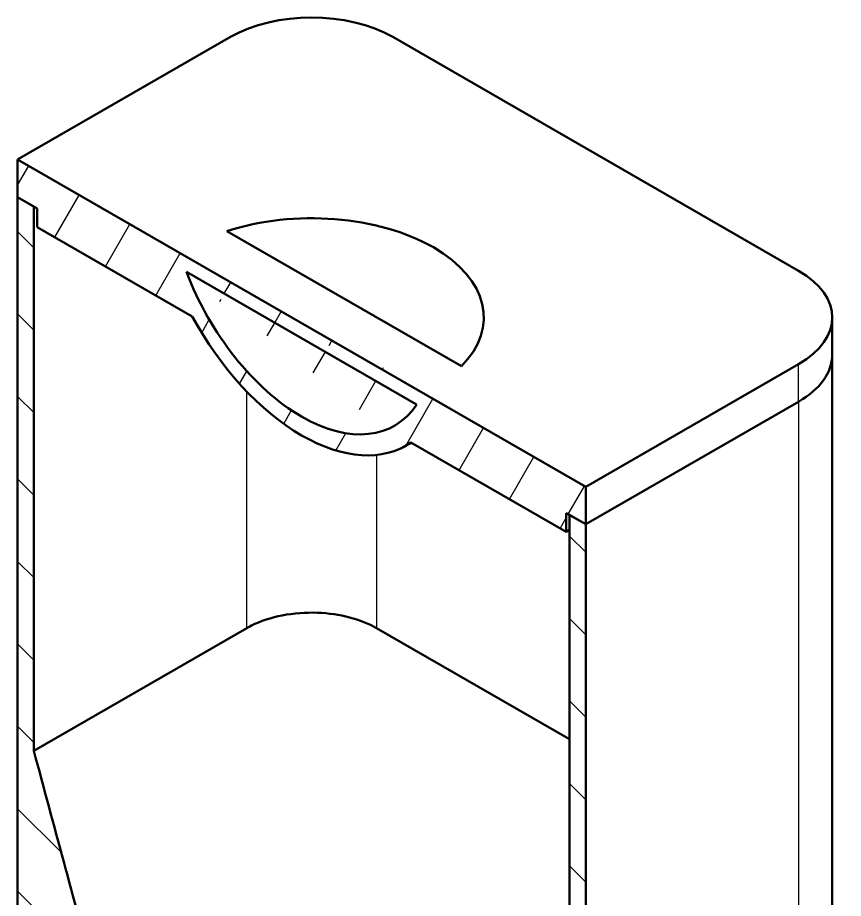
# Model space of a CAD drawing. Header units: inches. Extents: x 0.5 to 16.8, y 0.4 to 9.6.
# Drawn here: x 14.242 to 16.013, y 2.89 to 4.778 of the extents above; entities that cross this region are included whole.
import ezdxf

# ---------------------------------------------------------------- set-up
doc = ezdxf.new("R2010")
doc.units = ezdxf.units.IN
doc.header["$LTSCALE"] = 0.75
doc.header["$MEASUREMENT"] = 0
for name, color, linetype, lineweight in [('Hatching', 7, 'Continuous', 25), ('Visible', 7, 'Continuous', 50), ('Visible Narrow', 7, 'Continuous', 25)]:
    doc.layers.add(name, color=color, linetype=linetype, lineweight=lineweight)

msp = doc.modelspace()

# ---------------------------------------------------------------- hatches: boundary and pattern name
at = {"layer": 'Hatching'}
h = msp.add_hatch(dxfattribs=at)
h.set_pattern_fill('ANSI31', color=256, angle=15, style=0)
edge = h.paths.add_edge_path(flags=0)
edge.add_line((15.4186, 3.7157), (15.4256, 3.7117))
edge.add_line((15.4256, 3.7117), (15.4536, 3.6956))
edge.add_line((15.4536, 3.6956), (15.4604, 3.6916))
edge.add_line((15.4604, 3.6916), (15.4604, 3.7721))
edge.add_line((15.4604, 3.7721), (14.2424, 4.4735))
edge.add_line((14.2424, 4.4735), (14.2424, 4.393))
edge.add_line((14.2424, 4.393), (14.2772, 4.373))
edge.add_line((14.2772, 4.373), (14.2842, 4.3689))
edge.add_line((14.2842, 4.3689), (14.2842, 4.3287))
edge.add_line((14.2842, 4.3287), (14.617, 4.1371))
edge.add_ellipse((14.8514, 4.2485), major_axis=(0.2236, -0.3883), ratio=0.578093, start_angle=267.3918, end_angle=357.2531)
edge.add_ellipse((14.8514, 4.2485), major_axis=(0.2236, -0.3883), ratio=0.578093, start_angle=357.2531, end_angle=362.8298)
edge.add_line((15.0858, 3.8671), (15.4186, 3.6754))
edge.add_line((15.4186, 3.6754), (15.4186, 3.7157))
edge = h.paths.add_edge_path(flags=0)
edge.add_line((14.6048, 4.2326), (15.098, 3.9486))
edge.add_ellipse((14.8514, 4.2485), major_axis=(0.199, -0.3455), ratio=0.578093, start_angle=-3.0872, end_angle=16.133, ccw=False)
edge.add_ellipse((14.8514, 4.2485), major_axis=(-0.199, 0.3455), ratio=0.578093, start_angle=74.0886, end_angle=176.9128, ccw=False)
h = msp.add_hatch(dxfattribs=at)
h.set_pattern_fill('ANSI31', color=256, angle=90, style=0)
edge = h.paths.add_edge_path(flags=0)
edge.add_line((14.747, 2.2395), (14.747, 2.2807))
edge.add_spline(control_points=[(14.747, 2.2807), (14.6812, 2.3356), (14.6181, 2.4028), (14.487, 2.5747), (14.4362, 2.6677), (14.4055, 2.73)], knot_values=[-3.762023, -3.762023, -3.762023, -3.762023, -2.124107, -2.124107, 0, 0, 0, 0], degree=3, periodic=0)
edge.add_spline(control_points=[(14.4055, 2.73), (14.3846, 2.8074), (14.3617, 2.8922), (14.3203, 3.0462), (14.298, 3.129), (14.2772, 3.2062)], knot_values=[-5.113473, -5.113473, -5.113473, -5.113473, -2.591407, -2.591407, 0, 0, 0, 0], degree=3, periodic=0)
edge.add_line((14.2772, 3.2062), (14.2772, 4.373))
edge.add_line((14.2772, 4.373), (14.2424, 4.393))
edge.add_line((14.2424, 4.393), (14.2424, 2.7836))
edge.add_line((14.2424, 2.7836), (14.3844, 2.7019))
edge.add_line((14.3844, 2.7019), (14.389, 2.6993))
edge.add_spline(control_points=[(14.389, 2.6993), (14.4187, 2.6411), (14.4519, 2.5842), (14.5242, 2.4765), (14.5627, 2.4261), (14.6492, 2.3273), (14.6974, 2.2801), (14.747, 2.2395)], knot_values=[-6.169099, -6.169099, -6.169099, -6.169099, -4.187778, -4.187778, -2.226107, -2.226107, -0.040789, -0.040789, -0.040789, -0.040789], degree=3, periodic=0)
edge = h.paths.add_edge_path(flags=0)
edge.add_line((14.9558, 2.1605), (14.9558, 2.1193))
edge.add_spline(control_points=[(14.9558, 2.1193), (15.0244, 2.0964), (15.0903, 2.0892), (15.1939, 2.1026), (15.2299, 2.1156), (15.2589, 2.1306)], knot_values=[-3.880675, -3.880675, -3.880675, -3.880675, -2.188691, -2.188691, -0.956647, -0.956647, -0.956647, -0.956647], degree=3, periodic=0)
edge.add_spline(control_points=[(15.2589, 2.1306), (15.2814, 2.1423), (15.2997, 2.1552), (15.3139, 2.1666)], knot_values=[-0.956647, -0.956647, -0.956647, -0.956647, 0, 0, 0, 0], degree=3, periodic=0)
edge.add_line((15.3139, 2.1666), (15.3185, 2.164))
edge.add_line((15.3185, 2.164), (15.322, 2.162))
edge.add_line((15.322, 2.162), (15.4604, 2.0823))
edge.add_line((15.4604, 2.0823), (15.4604, 3.6916))
edge.add_line((15.4604, 3.6916), (15.4536, 3.6956))
edge.add_line((15.4536, 3.6956), (15.4256, 3.7117))
edge.add_line((15.4256, 3.7117), (15.4256, 2.5449))
edge.add_spline(control_points=[(15.4256, 2.5449), (15.4048, 2.4916), (15.3826, 2.4344), (15.3411, 2.3281), (15.3183, 2.2698), (15.2973, 2.2164)], knot_values=[-5.272726, -5.272726, -5.272726, -5.272726, -2.601935, -2.601935, 0, 0, 0, 0], degree=3, periodic=0)
edge.add_spline(control_points=[(15.2973, 2.2164), (15.278, 2.1994), (15.2569, 2.1849), (15.2342, 2.1733)], knot_values=[-5.96699, -5.96699, -5.96699, -5.96699, -4.633215, -4.633215, -4.633215, -4.633215], degree=3, periodic=0)
edge.add_spline(control_points=[(15.2342, 2.1733), (15.2258, 2.169), (15.2172, 2.165), (15.1762, 2.1486), (15.1416, 2.1411), (15.0579, 2.1371), (15.0077, 2.144), (14.9558, 2.1605)], knot_values=[-4.633215, -4.633215, -4.633215, -4.633215, -4.137497, -4.137497, -2.33227, -2.33227, -0.040583, -0.040583, -0.040583, -0.040583], degree=3, periodic=0)

# ---------------------------------------------------------------- linework, layer by layer
at = {"layer": 'Visible', "extrusion": (0, 0.817547, 0.575862)}
for p, q in [((14.6989, 4.7363, 0.7386), (14.2424, 4.4735, 1.1117)), ((15.9168, 4.2353, 1.4498), (15.0468, 4.7363, 0.7386)), ((15.4604, 3.7721, 2.1074), (14.2424, 4.4735, 1.1117)), ((14.2424, 4.4735, 1.1117), (14.2424, 4.393, 1.055)), ((14.2772, 4.373, 1.0835), (14.2424, 4.393, 1.055)), ((14.2424, 4.393, 1.055), (14.2424, 2.7836, -0.0786)), ((14.2424, 4.393, 1.055), (14.2842, 4.3689, 1.0892)), ((14.2772, 3.2062, 0.2616), (14.2772, 4.373, 1.0835)), ((14.2842, 4.3689, 1.0892), (14.2842, 4.3287, 1.0608)), ((14.2842, 4.3287, 1.0608), (14.617, 4.1371, 1.3329)), ((14.6909, 4.32, 1.3295), (15.194, 4.0303, 1.7408)), ((14.6048, 4.2326, 1.3853), (15.098, 3.9486, 1.7885)), ((15.9889, 4.0546, 1.5354), (15.9889, 4.1351, 1.592)), ((15.9889, 2.4453, 0.4018), (15.9889, 4.0546, 1.5354)), ((15.4604, 3.7721, 2.1074), (15.9168, 4.0349, 1.7343)), ((15.9168, 3.9545, 1.6776), (15.4604, 3.6916, 2.0507)), ((15.9168, 3.9545, 1.6776), (15.4604, 3.6916, 2.0507)), ((15.0858, 3.8671, 1.7162), (15.4186, 3.6754, 1.9883)), ((15.4604, 3.6916, 2.0507), (15.4604, 3.7721, 2.1074)), ((15.4186, 3.7157, 2.0166), (15.4604, 3.6916, 2.0507)), ((15.4186, 3.6754, 1.9883), (15.4186, 3.7157, 2.0166)), ((15.4604, 3.6916, 2.0507), (15.4256, 3.7117, 2.0223)), ((15.4256, 3.7117, 2.0223), (15.4256, 2.5449, 1.2004)), ((15.4604, 2.0823, 0.9172), (15.4604, 3.6916, 2.0507)), ((15.4256, 3.6794, 1.9826), (15.4186, 3.6754, 1.9883)), ((14.7337, 3.469, -0.1115), (14.2772, 3.2062, 0.2616)), ((15.4256, 3.2309, 0.2266), (15.012, 3.469, -0.1115))]:
    msp.add_line(p, q, dxfattribs=at)
for centre, start, end in [((-14.8728, -1.9497, 4.2974), 225, 315), ((-15.7428, -1.0797, 4.2974), 135, 225), ((-15.7428, -1.0797, 4.199), 135, 180)]:
    msp.add_arc(centre, 0.2461, start, end, dxfattribs=at)
at = {"layer": 'Visible', "extrusion": (0, -0.817547, -0.575862)}
for centre, radius, start, end in [((14.8728, -1.0797, -4.2974), 0.3691, 240.466, 29.534), ((15.7428, -1.0797, -4.199), 0.2461, 360, 45)]:
    msp.add_arc(centre, radius, start, end, dxfattribs=at)
at = {"layer": 'Visible', "extrusion": (0.707107, 0.407196, -0.578093)}
msp.add_arc((-3.7297, 10.0513, 11.2498), 0.3987, 163.867, 285.9114, dxfattribs=at)
at = {"layer": 'Visible', "extrusion": (-0.707107, -0.407196, 0.578093)}
msp.add_arc((3.7297, 10.0513, -11.2498), 0.448, 267.3918, 2.8298, dxfattribs=at)
at = {"layer": 'Visible', "extrusion": (-3.33067e-16, 1.05471e-15, -1)}
msp.add_arc((-14.8728, 4.2608, -1.6806), 0.4491, 241.4819, 244.8085, dxfattribs=at)
at = {"layer": 'Visible'}
for points, knots in [([(14.7337, 3.469, -0.1115), (14.7348, 3.4697, -0.1125), (14.7386, 3.4719, -0.1156), (14.7635, 3.4843, -0.1333), (14.7861, 3.4916, -0.1436), (14.8347, 3.5011, -0.1571), (14.8603, 3.5029, -0.1596), (14.9096, 3.5011, -0.1571), (14.9328, 3.4976, -0.1522), (14.9755, 3.4865, -0.1364), (14.9952, 3.4787, -0.1253), (15.012, 3.469, -0.1115)], [40.142323, 40.142323, 40.142323, 40.142323, 40.317405, 40.317405, 41.004196, 41.004196, 41.727332, 41.727332, 42.433092, 42.433092, 43.157285, 43.157285, 43.157285, 43.157285]), ([(14.4055, 2.73, 0.0831), (14.3846, 2.8074, 0.112), (14.3617, 2.8922, 0.1438), (14.3203, 3.0462, 0.2015), (14.298, 3.129, 0.2326), (14.2772, 3.2062, 0.2616)], [-5.113473, -5.113473, -5.113473, -5.113473, -2.591407, -2.591407, 0, 0, 0, 0])]:
    msp.add_open_spline(points, degree=3, knots=knots, dxfattribs=at)
at = {"layer": 'Visible Narrow', "extrusion": (0, 0.817547, 0.575862)}
for p, q in [((15.9168, 3.9545, 1.6776), (15.9168, 4.0349, 1.7343)), ((14.7337, 3.469, -0.1115), (14.7337, 3.9763, 0.2458)), ((15.9168, 3.9545, 1.6776), (15.9168, 2.3451, 0.544)), ((15.012, 3.8403, 0.15), (15.012, 3.469, -0.1115))]:
    msp.add_line(p, q, dxfattribs=at)

doc.saveas('drawing.dxf')
